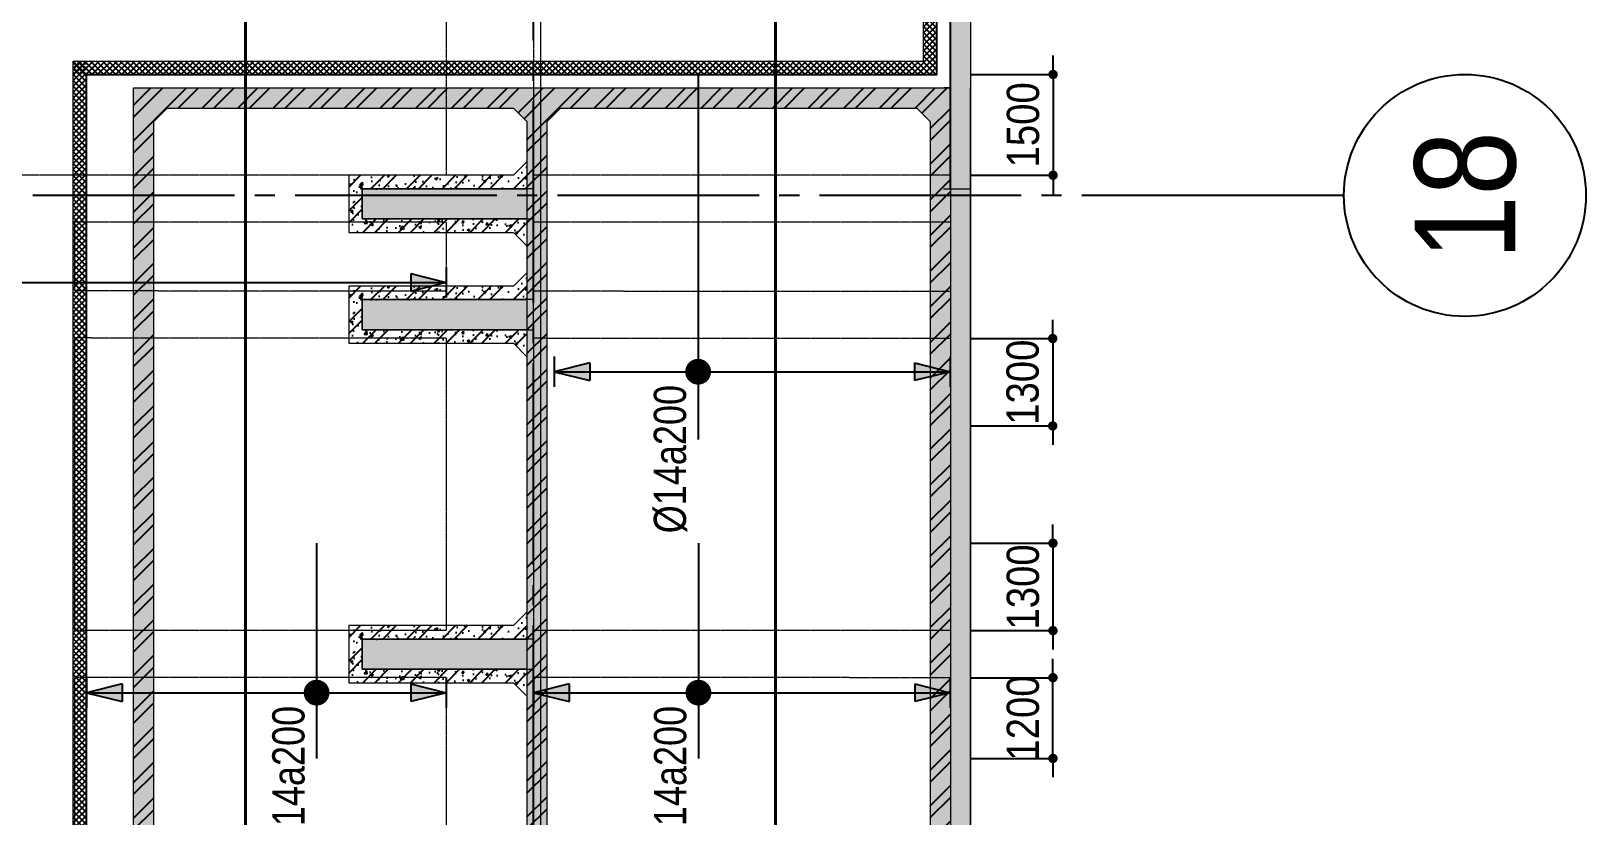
# Model space of a CAD drawing. Header units: millimetres. Extents: x -3819597 to -2591384, y 582389 to 820195.
# Drawn here: x -3340299 to -3317171, y 612999 to 624676 of the extents above; entities that cross this region are included whole.
import ezdxf
from ezdxf.enums import TextEntityAlignment as Align

# ---------------------------------------------------------------- set-up
doc = ezdxf.new("R2010")
doc.units = ezdxf.units.MM
doc.header["$MEASUREMENT"] = 0
for name, pattern in [('CENTER', [2, 1.25, -0.25, 0.25, -0.25]), ('CHG_XX_Cot_Ham 2$0$MB_Luoi truc$0$HTT Hidden 21', [3, 2, -1]), ('CHG_XX_Damsan_Ham 2$0$CHG_XX_Damsan_Ham 2$0$HIDDEN', [0.375, 0.25, -0.125]), ('CHG_XX_Luoi truc$0$MB_Luoi truc$0$Center101', [13, 10, -1, 1, -1]), ('HIDDEN', [0.375, 0.25, -0.125])]:
    doc.linetypes.add(name, pattern=pattern)
doc.layers.get('0').update_dxf_attribs({"lineweight": 9})
doc.layers.get('Defpoints').update_dxf_attribs({"color": 10, "lineweight": 0})
for name, color, linetype in [('02HN. TEXT B', 1, 'Continuous'), ('08HN. SSS X', 6, 'Continuous'), ('12HN. GRID', 1, 'CENTER'), ('CHG_XX_Damsan_Ham 2$0$CHG_XX_Damsan_Ham 2$0$MEP-00-GENERAL-35', 2, 'Continuous'), ('CHG_XX_Luoi truc$0$Grid', 34, 'Continuous'), ('CHG_XX_Luoi truc$0$Grid Line', 8, 'CHG_XX_Luoi truc$0$MB_Luoi truc$0$Center101'), ('dim', 51, 'Continuous')]:
    doc.layers.add(name, color=color, linetype=linetype)
for name, color, linetype, lineweight in [('CHG_XX_Cot_Ham 2$0$NS-DuongBao', 3, 'Continuous', 18), ('CHG_XX_Cot_Ham 2$0$NS-Hatch', 8, 'Continuous', 25), ('CHG_XX_Cot_Ham 2$0$NS-Pier-H2', 150, 'Continuous', 13), ('CHG_XX_Cot_Ham 2$0$NS-Pier-H2 @ 1', 150, 'Continuous', 13), ('CHG_XX_Cot_Ham 2$0$NS-Pier-H2 @ 150', 150, 'Continuous', 13), ("CHG_XX_Damsan_Ham 2$0$CHG_XX_Damsan_Ham 2$0$'S_General_Hidden_1 Thin", 1, 'CHG_XX_Damsan_Ham 2$0$CHG_XX_Damsan_Ham 2$0$HIDDEN', 18), ('CHG_XX_Damsan_Ham 2$0$CHG_XX_Damsan_Ham 2$0$CHG_XX_Damsan_Ham 2$0$Start net bao', 3, 'Continuous', 18), ('CHG_XX_Damsan_Ham 2$0$CHG_XX_Damsan_Ham 2$0$DBAO', 3, 'Continuous', 13), ('CHG_XX_Damsan_Ham 2$0$CHG_XX_Damsan_Ham 2$0$DTE-MEP-H-SLAB TEXT', 3, 'Continuous', 0), ('CHG_XX_Damsan_Ham 2$0$CHG_XX_Damsan_Ham 2$0$KTV', 47, 'Continuous', 9), ('CHG_XX_Damsan_Ham 2$0$CHG_XX_Damsan_Ham 2$0$mach ngung thi cong', 6, 'Continuous', 13), ('CHG_XX_Damsan_Ham 2$0$CHG_XX_Damsan_Ham 2$0$Start hatch', 8, 'Continuous', 25), ('CHG_XX_Damsan_Ham 2$0$CHG_XX_Damsan_Ham 2$0$Start net bao', 3, 'Continuous', 18), ('CHG_XX_Damsan_Ham 2$0$CHG_XX_Damsan_Ham 2$0$Start vach', 6, 'Continuous', 25), ('CHG_XX_Damsan_Ham 2$0$HATCH', 57, 'Continuous', 9), ('CHG_XX_Damsan_Ham 2$0$KTV', 47, 'Continuous', 9), ('CHG_XX_Damsan_Ham 2$0$mach ngung thi cong', 6, 'Continuous', 13), ('CHG_XX_Damsan_Ham 2$0$Start vach', 6, 'Continuous', 25), ('thep chay suot', 5, 'HIDDEN', 40)]:
    doc.layers.add(name, color=color, linetype=linetype, lineweight=lineweight)
doc.styles.add('[HN042014]STYLE', font='arial.ttf', dxfattribs={"width": 0.8})
doc.styles.add('CHG_XX_Luoi truc$0$MB_Luoi truc$0$Grid A-F$0$VNI-HelveCB', font='VHELVCB_0.TTF')
doc.styles.add('MB_Luoi truc$0$Arial_C', font='arial.ttf', dxfattribs={"width": 0.85})
doc.dimstyles.new('200', dxfattribs={"dimscale": 200, "dimtxt": 2.4, "dimasz": 0.7, "dimexe": 0.0003, "dimexo": 0, "dimgap": 1, "dimtad": 1, "dimdec": 0, "dimzin": 12, "dimdsep": 46, "dimtxsty": 'MB_Luoi truc$0$Arial_C', "dimblk": 'MB_Luoi truc$0$_Dot', "dimcen": 0.5, "dimclrd": 256, "dimclre": 8, "dimclrt": 1, "dimadec": 0, "dimazin": 0, "dimtfac": 1, "dimtdec": 0, "dimtix": 1, "dimtmove": 2, "dimatfit": 3, "dimldrblk": 'MB_Luoi truc$0$HTT Arrow 30', "dimfxl": 1, "dimtolj": 1, "dimtzin": 0, "dimlwe": -1, "dimarcsym": 0})

# ---------------------------------------------------------------- blocks, each defined once
blk = doc.blocks.new('*U440')
at = {"layer": '12HN. GRID', "linetype": 'Continuous'}
h = blk.add_hatch(color=256, dxfattribs=at)
h.dxf.hatch_style = 1
h.paths.add_polyline_path([(-44, 537.3), (44, 537.3), (0, 713.3)])
h = blk.add_hatch(color=256, dxfattribs=at)
h.dxf.hatch_style = 1
h.paths.add_polyline_path([(0, -1249), (44, -1073), (-44, -1073)])
at = {"layer": '08HN. SSS X', "linetype": 'ByBlock', "ltscale": 10}
for p, q in [((-1474.4, 0), (335.6, 0)), ((-1474.4, 0), (-1474.4, 0)), ((335.6, 0), (335.6, -0.4))]:
    blk.add_line(p, q, dxfattribs=at)
at = {"layer": '12HN. GRID', "linetype": 'Continuous'}
for p, q in [((-75, 713.3), (75, 713.3)), ((-44, 537.3), (0, 713.3)), ((0, 713.3), (0, -1249)), ((0, 713.3), (44, 537.3)), ((-44, 537.3), (44, 537.3)), ((-44, -1073), (44, -1073)), ((-44, -1073), (0, -1249)), ((0, -1249), (44, -1073)), ((-75, -1249), (75, -1249))]:
    blk.add_line(p, q, dxfattribs=at)
at = {"layer": '12HN. GRID', "linetype": 'Continuous', "const_width": 64, "flags": 128}
blk.add_lwpolyline([(-32, 0, -1), (32, 0, -1)], format="xyb", close=True, dxfattribs=at)
at = {"layer": '02HN. TEXT B', "linetype": 'ByBlock', "style": '[HN042014]STYLE', "width": 0.8, "flags": 8}
blk.add_attdef('0', text='', height=160, dxfattribs=at).set_placement((1102.5, 160), align=Align.MIDDLE_CENTER)
blk.add_attdef('1', text='', height=160, dxfattribs=at).set_placement((66.7, 140), align=Align.MIDDLE_LEFT)
at = {"layer": 'Defpoints', "color": 9, "linetype": 'ByBlock', "style": '[HN042014]STYLE', "width": 0.8, "flags": 9}
for tag, p in [('2', (1106, 3041.3)), ('3', (1106, 2636.5)), ('4', (1106, 2231.8)), ('5', (1106, 1841.3))]:
    blk.add_attdef(tag, text='', height=250, dxfattribs=at).set_placement(p, align=Align.MIDDLE_CENTER)
blk = doc.blocks.new('MB_Luoi truc$0$_Dot')
at = {"color": 0, "linetype": 'ByBlock', "lineweight": -2}
blk.add_line((-0.5, 0), (-1, 0), dxfattribs=at)
at = {"color": 0, "linetype": 'ByBlock', "const_width": 0.5}
blk.add_lwpolyline([(-0.25, 0, 1), (0.25, 0, 1)], format="xyb", close=True, dxfattribs=at)
blk = doc.blocks.new('*D439')
at = {"layer": 'Defpoints', "color": 0, "ltscale": 1500, "transparency": 16777216}
for p in [(-3326324, 620102), (-3326324, 618802), (-3325103, 618802)]:
    blk.add_point(p, dxfattribs=at)
at = {"layer": 'dim', "lineweight": -2, "ltscale": 1500, "transparency": 16777216}
for p, q in [((-3325103, 620242), (-3325103, 620382)), ((-3325103, 620102), (-3325103, 618802)), ((-3325103, 618662), (-3325103, 618522))]:
    blk.add_line(p, q, dxfattribs=at)
at = {"layer": 'dim', "color": 8, "ltscale": 1500, "transparency": 16777216}
for p, q in [((-3326324, 620102), (-3325103, 620102)), ((-3326324, 618802), (-3325103, 618802))]:
    blk.add_line(p, q, dxfattribs=at)
at = {"layer": 'dim', "lineweight": -2, "ltscale": 1500, "transparency": 16777216, "xscale": 140, "yscale": 140, "zscale": 140}
for p, rotation in [((-3325103, 620102), 270), ((-3325103, 618802), 90)]:
    blk.add_blockref('MB_Luoi truc$0$_Dot', p, dxfattribs=dict(at, rotation=rotation))
at = {"layer": 'dim', "color": 1, "ltscale": 1500, "transparency": 16777216, "insert": (-3325548, 619452), "char_height": 480, "attachment_point": 5, "rotation": 90, "style": 'MB_Luoi truc$0$Arial_C'}
blk.add_mtext('\\A1;1300', dxfattribs=at)
blk = doc.blocks.new('MB_Luoi truc$0$HTT Arrow 30')
blk.add_hatch(color=256).paths.add_polyline_path([(-2.5, 0.375), (-2.5, -0.375), (0, 0)])
at = {"color": 0, "linetype": 'ByBlock', "lineweight": -2}
for p, q in [((0, 0), (-2.5, 0.375)), ((-2.5, -0.375), (-2.5, 0.375)), ((0, 0), (-2.5, -0.375))]:
    blk.add_line(p, q, dxfattribs=at)
blk = doc.blocks.new('*D441')
at = {"layer": 'Defpoints', "color": 0, "ltscale": 1500, "transparency": 16777216}
for p in [(-3326324, 624031), (-3326324, 622531), (-3325097, 622531)]:
    blk.add_point(p, dxfattribs=at)
at = {"layer": 'dim', "lineweight": -2, "ltscale": 1500, "transparency": 16777216}
for p, q in [((-3325097, 624171), (-3325097, 624311)), ((-3325097, 624031), (-3325097, 622531)), ((-3325097, 622391), (-3325097, 622251))]:
    blk.add_line(p, q, dxfattribs=at)
at = {"layer": 'dim', "color": 8, "ltscale": 1500, "transparency": 16777216}
for p, q in [((-3326324, 624031), (-3325097, 624031)), ((-3326324, 622531), (-3325097, 622531))]:
    blk.add_line(p, q, dxfattribs=at)
at = {"layer": 'dim', "lineweight": -2, "ltscale": 1500, "transparency": 16777216, "xscale": 140, "yscale": 140, "zscale": 140}
for p, rotation in [((-3325097, 624031), 270), ((-3325097, 622531), 90)]:
    blk.add_blockref('MB_Luoi truc$0$_Dot', p, dxfattribs=dict(at, rotation=rotation))
at = {"layer": 'dim', "color": 1, "ltscale": 1500, "transparency": 16777216, "insert": (-3325542, 623281), "char_height": 480, "attachment_point": 5, "rotation": 90, "style": 'MB_Luoi truc$0$Arial_C'}
blk.add_mtext('\\A1;1500', dxfattribs=at)
blk = doc.blocks.new('*U443')
at = {"layer": '12HN. GRID', "linetype": 'Continuous'}
h = blk.add_hatch(color=256, dxfattribs=at)
h.dxf.hatch_style = 1
h.paths.add_polyline_path([(-44, 641.6), (44, 641.6), (0, 817.6)])
h = blk.add_hatch(color=256, dxfattribs=at)
h.dxf.hatch_style = 1
h.paths.add_polyline_path([(0, -1249), (44, -1073), (-44, -1073)])
at = {"layer": '08HN. SSS X', "linetype": 'ByBlock', "ltscale": 10}
for p, q in [((-741.2, 0), (325.9, 0)), ((-741.2, 0), (-741.2, 0)), ((325.9, 0), (325.9, 0))]:
    blk.add_line(p, q, dxfattribs=at)
at = {"layer": '12HN. GRID', "linetype": 'Continuous'}
for p, q in [((-75, 817.6), (75, 817.6)), ((-44, 641.6), (0, 817.6)), ((0, 817.6), (0, -1249)), ((0, 817.6), (44, 641.6)), ((-44, 641.6), (44, 641.6)), ((-44, -1073), (44, -1073)), ((-44, -1073), (0, -1249)), ((0, -1249), (44, -1073)), ((-75, -1249), (75, -1249))]:
    blk.add_line(p, q, dxfattribs=at)
at = {"layer": '12HN. GRID', "linetype": 'Continuous', "const_width": 64, "flags": 128}
blk.add_lwpolyline([(-32, 0, -1), (32, 0, -1)], format="xyb", close=True, dxfattribs=at)
at = {"layer": '02HN. TEXT B', "linetype": 'ByBlock', "style": '[HN042014]STYLE', "width": 0.8, "flags": 8}
blk.add_attdef('0', text='', height=160, dxfattribs=at).set_placement((1102.5, 160), align=Align.MIDDLE_CENTER)
blk.add_attdef('1', text='', height=160, dxfattribs=at).set_placement((66.7, 140), align=Align.MIDDLE_LEFT)
at = {"layer": 'Defpoints', "color": 9, "linetype": 'ByBlock', "style": '[HN042014]STYLE', "width": 0.8, "flags": 9}
for tag, p in [('2', (2346.7, 3041.3)), ('3', (2346.7, 2636.5)), ('4', (2346.7, 2231.8)), ('5', (2346.7, 1841.3))]:
    blk.add_attdef(tag, text='', height=250, dxfattribs=at).set_placement(p, align=Align.MIDDLE_CENTER)
blk = doc.blocks.new('*D442')
at = {"layer": 'Defpoints', "color": 0, "ltscale": 1500, "transparency": 16777216}
for p in [(-3326324, 617057), (-3326324, 615756), (-3325099, 615756)]:
    blk.add_point(p, dxfattribs=at)
at = {"layer": 'dim', "lineweight": -2, "ltscale": 1500, "transparency": 16777216}
for p, q in [((-3325099, 617197), (-3325099, 617337)), ((-3325099, 617057), (-3325099, 615756)), ((-3325099, 615616), (-3325099, 615476))]:
    blk.add_line(p, q, dxfattribs=at)
at = {"layer": 'dim', "color": 8, "ltscale": 1500, "transparency": 16777216}
for p, q in [((-3326324, 617057), (-3325099, 617057)), ((-3326324, 615756), (-3325099, 615756))]:
    blk.add_line(p, q, dxfattribs=at)
at = {"layer": 'dim', "lineweight": -2, "ltscale": 1500, "transparency": 16777216, "xscale": 140, "yscale": 140, "zscale": 140}
for p, rotation in [((-3325099, 617057), 270), ((-3325099, 615756), 90)]:
    blk.add_blockref('MB_Luoi truc$0$_Dot', p, dxfattribs=dict(at, rotation=rotation))
at = {"layer": 'dim', "color": 1, "ltscale": 1500, "transparency": 16777216, "insert": (-3325544, 616406), "char_height": 480, "attachment_point": 5, "rotation": 90, "style": 'MB_Luoi truc$0$Arial_C'}
blk.add_mtext('\\A1;1300', dxfattribs=at)
blk = doc.blocks.new('*D444')
at = {"layer": 'Defpoints', "color": 0, "ltscale": 1500, "transparency": 16777216}
for p in [(-3326324, 615056), (-3325099, 615056), (-3326324, 613855)]:
    blk.add_point(p, dxfattribs=at)
at = {"layer": 'dim', "lineweight": -2, "ltscale": 1500, "transparency": 16777216}
for p, q in [((-3325099, 615196), (-3325099, 615336)), ((-3325099, 613855), (-3325099, 615056)), ((-3325099, 613715), (-3325099, 613575))]:
    blk.add_line(p, q, dxfattribs=at)
at = {"layer": 'dim', "color": 8, "ltscale": 1500, "transparency": 16777216}
for p, q in [((-3326324, 615056), (-3325099, 615056)), ((-3326324, 613855), (-3325099, 613855))]:
    blk.add_line(p, q, dxfattribs=at)
at = {"layer": 'dim', "lineweight": -2, "ltscale": 1500, "transparency": 16777216, "xscale": 140, "yscale": 140, "zscale": 140}
for p, rotation in [((-3325099, 615056), 270), ((-3325099, 613855), 90)]:
    blk.add_blockref('MB_Luoi truc$0$_Dot', p, dxfattribs=dict(at, rotation=rotation))
at = {"layer": 'dim', "color": 1, "ltscale": 1500, "transparency": 16777216, "insert": (-3325544, 614456), "char_height": 480, "attachment_point": 5, "rotation": 90, "style": 'MB_Luoi truc$0$Arial_C'}
blk.add_mtext('\\A1;1200', dxfattribs=at)
blk = doc.blocks.new('*U485')
at = {"layer": '12HN. GRID', "linetype": 'Continuous'}
h = blk.add_hatch(color=256, dxfattribs=at)
h.dxf.hatch_style = 1
h.paths.add_polyline_path([(-44, 964.7), (44, 964.7), (0, 1140.7)])
h = blk.add_hatch(color=256, dxfattribs=at)
h.dxf.hatch_style = 1
h.paths.add_polyline_path([(0, -642.7), (44, -466.7), (-44, -466.7)])
at = {"layer": '08HN. SSS X', "linetype": 'ByBlock', "ltscale": 10}
for p, q in [((-741.2, 0), (325.9, 0)), ((-741.2, 0), (-741.2, 0)), ((325.9, 0), (325.9, 0))]:
    blk.add_line(p, q, dxfattribs=at)
at = {"layer": '12HN. GRID', "linetype": 'Continuous'}
for p, q in [((-75, 1140.7), (75, 1140.7)), ((-44, 964.7), (0, 1140.7)), ((0, 1140.7), (0, -642.7)), ((0, 1140.7), (44, 964.7)), ((-44, 964.7), (44, 964.7)), ((-44, -466.7), (44, -466.7)), ((-44, -466.7), (0, -642.7)), ((0, -642.7), (44, -466.7)), ((-75, -642.7), (75, -642.7))]:
    blk.add_line(p, q, dxfattribs=at)
at = {"layer": '12HN. GRID', "linetype": 'Continuous', "const_width": 64, "flags": 128}
blk.add_lwpolyline([(-32, 0, -1), (32, 0, -1)], format="xyb", close=True, dxfattribs=at)
at = {"layer": '02HN. TEXT B', "linetype": 'ByBlock', "style": '[HN042014]STYLE', "width": 0.8, "flags": 8}
blk.add_attdef('0', text='', height=160, dxfattribs=at).set_placement((1102.5, 160), align=Align.MIDDLE_CENTER)
blk.add_attdef('1', text='', height=160, dxfattribs=at).set_placement((66.7, 140), align=Align.MIDDLE_LEFT)
at = {"layer": 'Defpoints', "color": 9, "linetype": 'ByBlock', "style": '[HN042014]STYLE', "width": 0.8, "flags": 9}
for tag, p in [('2', (2346.7, 3041.3)), ('3', (2346.7, 2636.5)), ('4', (2346.7, 2231.8)), ('5', (2346.7, 1841.3))]:
    blk.add_attdef(tag, text='', height=250, dxfattribs=at).set_placement(p, align=Align.MIDDLE_CENTER)
blk = doc.blocks.new('*U491')
at = {"layer": '12HN. GRID', "linetype": 'Continuous'}
h = blk.add_hatch(color=256, dxfattribs=at)
h.dxf.hatch_style = 1
h.paths.add_polyline_path([(-44, 552.5), (44, 552.5), (0, 728.5)])
h = blk.add_hatch(color=256, dxfattribs=at)
h.dxf.hatch_style = 1
h.paths.add_polyline_path([(0, -2821.4), (44, -2645.4), (-44, -2645.4)])
at = {"layer": '08HN. SSS X', "linetype": 'ByBlock', "ltscale": 10}
for p, q in [((-1031.6, 0), (829.9, 0)), ((-1031.6, 0), (-1031.6, 0)), ((829.9, 0), (829.9, -0.4))]:
    blk.add_line(p, q, dxfattribs=at)
at = {"layer": '12HN. GRID', "linetype": 'Continuous'}
for p, q in [((-75, 728.5), (75, 728.5)), ((-44, 552.5), (0, 728.5)), ((0, 728.5), (0, -2821.4)), ((0, 728.5), (44, 552.5)), ((-44, 552.5), (44, 552.5)), ((-44, -2645.4), (44, -2645.4)), ((-44, -2645.4), (0, -2821.4)), ((0, -2821.4), (44, -2645.4)), ((-75, -2821.4), (75, -2821.4))]:
    blk.add_line(p, q, dxfattribs=at)
at = {"layer": '12HN. GRID', "linetype": 'Continuous', "const_width": 64, "flags": 128}
blk.add_lwpolyline([(-32, 0, -1), (32, 0, -1)], format="xyb", close=True, dxfattribs=at)
at = {"layer": '02HN. TEXT B', "linetype": 'ByBlock', "style": '[HN042014]STYLE', "width": 0.8, "flags": 8}
blk.add_attdef('0', text='', height=160, dxfattribs=at).set_placement((1102.5, 160), align=Align.MIDDLE_CENTER)
blk.add_attdef('1', text='', height=160, dxfattribs=at).set_placement((66.7, 140), align=Align.MIDDLE_LEFT)
at = {"layer": 'Defpoints', "color": 9, "linetype": 'ByBlock', "style": '[HN042014]STYLE', "width": 0.8, "flags": 9}
for tag, p in [('2', (1548.8, 2612.9)), ('3', (1548.8, 2208.1)), ('4', (1548.8, 1803.4)), ('5', (1548.8, 1412.9))]:
    blk.add_attdef(tag, text='', height=250, dxfattribs=at).set_placement(p, align=Align.MIDDLE_CENTER)
blk = doc.blocks.new('*U1035')
at = {"layer": 'CHG_XX_Cot_Ham 2$0$NS-Pier-H2 @ 1'}
h = blk.add_hatch(color=256, dxfattribs=at)
h.dxf.hatch_style = 1
h.paths.add_polyline_path([(450, 0), (0, 0), (0, -2550), (450, -2550)])
at = {"layer": 'CHG_XX_Cot_Ham 2$0$NS-Pier-H2 @ 150'}
h = blk.add_hatch(color=256, dxfattribs=at)
h.dxf.hatch_style = 1
h.paths.add_polyline_path([(450, 0), (0, 0), (0, -2550), (450, -2550)])
blk = doc.blocks.new('CHG_XX_Cot_Ham 2$0$Block A_C450x2250')
at = {"layer": 'CHG_XX_Cot_Ham 2$0$NS-Pier-H2'}
blk.add_lwpolyline([(450, -2550), (0, -2550), (0, 0), (450, 0)], close=True, dxfattribs=at)
blk.add_blockref('*U1035', (0, 0), dxfattribs=at)
blk = doc.blocks.new('*U1029')
at = {"layer": 'CHG_XX_Luoi truc$0$Grid Line'}
blk.add_line((0, 0), (0, 608), dxfattribs=at)
at = {"layer": 'CHG_XX_Luoi truc$0$Grid', "lineweight": -2, "style": 'CHG_XX_Luoi truc$0$MB_Luoi truc$0$Grid A-F$0$VNI-HelveCB'}
for tag, p in [('GRIDSUB', (0, 617)), ('GRID', (0, -9))]:
    blk.add_attdef(tag, text='', height=5, dxfattribs=at).set_placement(p, align=Align.MIDDLE)
blk = doc.blocks.new('*U1031')
at = {"layer": 'CHG_XX_Luoi truc$0$Grid', "lineweight": -2}
blk.add_line((0, -3), (0, 0), dxfattribs=at)
blk.add_circle((0, -9), 6, dxfattribs=at)
at = {"layer": 'CHG_XX_Luoi truc$0$Grid Line'}
blk.add_line((0, 0), (0, 438), dxfattribs=at)
at = {"layer": 'CHG_XX_Luoi truc$0$Grid', "lineweight": -2, "style": 'CHG_XX_Luoi truc$0$MB_Luoi truc$0$Grid A-F$0$VNI-HelveCB'}
for tag, p in [('GRIDSUB', (0, 447)), ('GRID', (0, -9))]:
    blk.add_attdef(tag, text='', height=5, dxfattribs=at).set_placement(p, align=Align.MIDDLE)
blk = doc.blocks.new('CHG_XX_Luoi truc')
at = {"layer": 'CHG_XX_Luoi truc$0$Grid', "xscale": 300, "yscale": 300, "zscale": 300}
blk.add_blockref('*U1029', (99550, -12747), dxfattribs=at)
at = {"layer": 'CHG_XX_Luoi truc$0$Grid'}
ref = blk.add_blockref('*U1031', (110703, 12250), dxfattribs=dict(at, xscale=300.0000000000013, yscale=300.0000000000013, zscale=300.0000000000013, rotation=90))
ref.add_attrib('GRID', '18', dxfattribs={"lineweight": -2, "height": 1500, "rotation": 90, "style": 'CHG_XX_Luoi truc$0$MB_Luoi truc$0$Grid A-F$0$VNI-HelveCB'}).set_placement((113403, 12250), align=Align.MIDDLE)
blk = doc.blocks.new('CHG_XX_Cot_Ham 2')
at = {"layer": 'CHG_XX_Cot_Ham 2$0$NS-Hatch'}
h = blk.add_hatch(dxfattribs=at)
h.set_pattern_fill('ANSI32', color=256, scale=1000, style=0)
h.set_pattern_definition([(45, (-2213769.43, 588216.8), (-265.165043, 265.165043), []), (45, (-2213592.66, 588216.8), (-265.165043, 265.165043), [])])
h.paths.add_polyline_path([(99450, -8200), (99250, -8400), (94099.8, -8400), (93899.8, -8200), (93899.8, 13349.8), (94100, 13550), (96700, 13550), (99250, 13550), (99450, 13350)], flags=16)
h.paths.add_polyline_path([(93599.8, 13850), (97000, 13850), (99550, 13850), (105750, 13850), (105750, -5913.6), (103434.7, -8700), (93599.8, -8700)])
h.paths.add_polyline_path([(99950, 13550), (105250, 13550), (105450, 13350), (105450, -5805.3), (103294, -8400), (99950, -8400), (99750, -8200), (99750, 13350)])
h = blk.add_hatch(dxfattribs=at)
h.set_pattern_fill('AR-CONC', color=256, scale=50)
h.set_pattern_definition([(50, (0, 0), (358.6301, -31.3761), [37.5, -412.5]), (355, (0, 0), (-69.3757, 376.0961), [30, -330]), (100.45144, (29.9, -2.6), (289.2544, 344.72), [31.8701, -350.571]), (46.1842, (0, 100), (533.6207, -82.7596), [56.25, -618.75]), (96.63564, (44.47, 93.1), (467.331, 487.0593), [47.8052, -525.857]), (351.18416, (0, 100), (467.331, 487.0593), [45, -495]), (21, (50, 75), (298.4535, -201.30945), [37.5, -412.5]), (326, (50, 75), (121.6577, 362.575), [30, -330]), (71.45144, (74.87, 58.22), (420.1112, 161.2656), [31.8701, -350.571]), (37.5, (0, 0), (6.07993, 166.44693), [0, -326, 0, -335, 0, -331.25]), (7.5, (0, 0), (131.53477, 197.20586), [0, -191, 0, -318.5, 0, -126.25]), (327.5, (-111.5, 0), (266.91122, -11.27744), [0, -125, 0, -390, 0, -517.5]), (317.5, (-161.5, 0), (291.5931, 50.0525), [0, -162.5, 0, -259, 0, -367.5])])
h.paths.add_polyline_path([(99450, -8200), (99250, -8400), (94099.8, -8400), (93899.8, -8200), (93899.8, 13349.8), (94100, 13550), (96700, 13550), (99250, 13550), (99450, 13350)], flags=16)
h.paths.add_polyline_path([(93599.8, 13850), (97000, 13850), (99550, 13850), (105750, 13850), (105750, -5913.6), (103434.7, -8700), (93599.8, -8700)])
h.paths.add_polyline_path([(99950, 13550), (105250, 13550), (105450, 13350), (105450, -5805.3), (103294, -8400), (99950, -8400), (99750, -8200), (99750, 13350)])
h = blk.add_hatch(dxfattribs=at)
h.set_pattern_fill('AR-CONC', color=256, scale=50)
h.set_pattern_definition([(50, (-2213769.43, 588216.8), (358.63009, -31.376067), [37.5, -412.5]), (355, (-2213769.43, 588216.8), (-69.375667, 376.096067), [30, -330]), (100.451444, (-2213739.55, 588214.2), (289.254423, 344.719995), [31.870096, -350.571056]), (46.1842, (-2213769.43, 588316.8), (533.620665, -82.75964), [56.25, -618.75]), (96.635635, (-2213724.97, 588309.9), (467.33097, 487.0593), [47.80517, -525.85688]), (351.184164, (-2213769.43, 588316.8), (467.33097, 487.0593), [45, -495]), (21, (-2213719.43, 588291.8), (298.453526, -201.309445), [37.5, -412.5]), (326, (-2213719.43, 588291.8), (121.657666, 362.57502), [30, -330]), (71.451445, (-2213694.56, 588275.03), (420.11119, 161.265576), [31.870095, -350.571056]), (37.5, (-2213769.43, 588216.81), (6.079928, 166.446927), [0, -326, 0, -335, 0, -331.25]), (7.5, (-2213769.43, 588216.81), (131.534769, 197.205856), [0, -191, 0, -318.5, 0, -126.25]), (327.5, (-2213880.93, 588216.81), (266.911218, -11.277436), [0, -125, 0, -390, 0, -517.5]), (317.5, (-2213930.93, 588216.8), (291.593085, 50.052491), [0, -162.5, 0, -259, 0, -367.5])])
h.paths.add_polyline_path([(99450, 12750), (99250, 12550), (96800, 12550), (96800, 11700), (99250, 11700), (99450, 11500), (99450, 11900), (97000, 11900), (97000, 12350), (99450, 12350)])
h = blk.add_hatch(dxfattribs=at)
h.set_pattern_fill('ANSI32', color=256, scale=1000, style=0)
h.set_pattern_definition([(45, (-2213769.43, 588216.8), (-265.16504, 265.16504), []), (45, (-2213592.66, 588216.8), (-265.16504, 265.16504), [])])
h.paths.add_polyline_path([(99450, 12750), (99250, 12550), (96800, 12550), (96800, 11700), (99250, 11700), (99450, 11500), (99450, 11900), (97000, 11900), (97000, 12350), (99450, 12350)])
h = blk.add_hatch(dxfattribs=at)
h.set_pattern_fill('AR-CONC', color=256, scale=50)
h.set_pattern_definition([(50, (-2213769.43, 586566.8), (358.63009, -31.376067), [37.5, -412.5]), (355, (-2213769.43, 586566.8), (-69.375667, 376.096067), [30, -330]), (100.451444, (-2213739.55, 586564.2), (289.254423, 344.719995), [31.870096, -350.571056]), (46.1842, (-2213769.43, 586666.8), (533.620665, -82.75964), [56.25, -618.75]), (96.635635, (-2213724.97, 586659.9), (467.33097, 487.0593), [47.80517, -525.85688]), (351.184164, (-2213769.43, 586666.8), (467.33097, 487.0593), [45, -495]), (21, (-2213719.43, 586641.8), (298.453526, -201.309445), [37.5, -412.5]), (326, (-2213719.43, 586641.8), (121.657666, 362.57502), [30, -330]), (71.451445, (-2213694.56, 586625.03), (420.11119, 161.265576), [31.870095, -350.571056]), (37.5, (-2213769.43, 586566.81), (6.079928, 166.446927), [0, -326, 0, -335, 0, -331.25]), (7.5, (-2213769.43, 586566.81), (131.534769, 197.205856), [0, -191, 0, -318.5, 0, -126.25]), (327.5, (-2213880.93, 586566.81), (266.911218, -11.277436), [0, -125, 0, -390, 0, -517.5]), (317.5, (-2213930.93, 586566.8), (291.593085, 50.052491), [0, -162.5, 0, -259, 0, -367.5])])
h.paths.add_polyline_path([(99450, 11100), (99250, 10900), (96800, 10900), (96800, 10050), (99250, 10050), (99450, 9850), (99450, 10250), (97000, 10250), (97000, 10700), (99450, 10700)])
h = blk.add_hatch(dxfattribs=at)
h.set_pattern_fill('ANSI32', color=256, scale=1000, style=0)
h.set_pattern_definition([(45, (-2213769.43, 586566.8), (-265.16504, 265.16504), []), (45, (-2213592.66, 586566.8), (-265.16504, 265.16504), [])])
h.paths.add_polyline_path([(99450, 11100), (99250, 10900), (96800, 10900), (96800, 10050), (99250, 10050), (99450, 9850), (99450, 10250), (97000, 10250), (97000, 10700), (99450, 10700)])
h = blk.add_hatch(dxfattribs=at)
h.set_pattern_fill('AR-CONC', color=256, scale=50)
h.set_pattern_definition([(50, (-2213769.43, 581516.8), (358.63009, -31.376067), [37.5, -412.5]), (355, (-2213769.43, 581516.8), (-69.375667, 376.096067), [30, -330]), (100.451444, (-2213739.55, 581514.2), (289.254423, 344.719995), [31.870096, -350.571056]), (46.1842, (-2213769.43, 581616.8), (533.620665, -82.75964), [56.25, -618.75]), (96.635635, (-2213724.97, 581609.9), (467.33097, 487.0593), [47.80517, -525.85688]), (351.184164, (-2213769.43, 581616.8), (467.33097, 487.0593), [45, -495]), (21, (-2213719.43, 581591.8), (298.453526, -201.309445), [37.5, -412.5]), (326, (-2213719.43, 581591.8), (121.657666, 362.57502), [30, -330]), (71.451445, (-2213694.56, 581575.03), (420.11119, 161.265576), [31.870095, -350.571056]), (37.5, (-2213769.43, 581516.81), (6.079928, 166.446927), [0, -326, 0, -335, 0, -331.25]), (7.5, (-2213769.43, 581516.81), (131.534769, 197.205856), [0, -191, 0, -318.5, 0, -126.25]), (327.5, (-2213880.93, 581516.81), (266.911218, -11.277436), [0, -125, 0, -390, 0, -517.5]), (317.5, (-2213930.93, 581516.8), (291.593085, 50.052491), [0, -162.5, 0, -259, 0, -367.5])])
h.paths.add_polyline_path([(99450, 6050), (99250, 5850), (96800, 5850), (96800, 5000), (99250, 5000), (99450, 4800), (99450, 5200), (97000, 5200), (97000, 5650), (99450, 5650)])
h = blk.add_hatch(dxfattribs=at)
h.set_pattern_fill('ANSI32', color=256, scale=1000, style=0)
h.set_pattern_definition([(45, (-2213769.43, 581516.8), (-265.16504, 265.16504), []), (45, (-2213592.66, 581516.8), (-265.16504, 265.16504), [])])
h.paths.add_polyline_path([(99450, 6050), (99250, 5850), (96800, 5850), (96800, 5000), (99250, 5000), (99450, 4800), (99450, 5200), (97000, 5200), (97000, 5650), (99450, 5650)])
at = {"layer": 'CHG_XX_Cot_Ham 2$0$NS-Pier-H2'}
h = blk.add_hatch(color=256, dxfattribs=at)
h.dxf.hatch_style = 1
h.paths.add_polyline_path([(99639.2, 163400), (-10900, 163400), (-10900, 85450), (-300, 85450), (-300, 84050), (32350, 84050), (32350, -9000), (103575.5, -9000), (106050, -6022), (106050, 158254.3)])
h.paths.add_polyline_path([(99533.7, 163100), (105750, 158110.4), (105750, 90450), (105650, 90450), (105750, 90450), (105750, 13850), (105750, 13722.3), (105750, -5913.6), (103434.7, -8700), (93599.8, -8700), (93299.8, -8700), (32650, -8700), (32650, 84350), (0, 84350), (0, 85750), (-10600, 85750), (-10600, 163100), (93600, 163100)], flags=16)
at = {"layer": 'CHG_XX_Cot_Ham 2$0$NS-DuongBao'}
for points in [[(93599.8, 13850), (97000, 13850), (97000, 13850), (99550, 13850), (99550, 13850), (105750, 13850), (105750, -5913.6), (103434.7, -8700), (93599.8, -8700), (93599.8, 13850)], [(99450, -8200), (99250, -8400), (94099.8, -8400), (93899.8, -8200), (93899.8, 13349.8), (94100, 13550), (96700, 13550), (96700, 13550), (99250, 13550), (99450, 13350), (99450, -8200)], [(105450, 13350), (105450, -5805.3), (103294, -8400), (99950, -8400), (99750, -8200), (99750, 13350), (99950, 13550), (105250, 13550), (105450, 13350)], [(99450, 12750), (99250, 12550), (96800, 12550), (96800, 11700), (99250, 11700), (99450, 11500)], [(99450, 11100), (99250, 10900), (96800, 10900), (96800, 10050), (99250, 10050), (99450, 9850)], [(99450, 6050), (99250, 5850), (96800, 5850), (96800, 5000), (99250, 5000), (99450, 4800)]]:
    blk.add_lwpolyline(points, dxfattribs=at)
at = {"layer": 'CHG_XX_Cot_Ham 2$0$NS-Pier-H2'}
for p, q in [((106050, 158254.3), (106050, -6022)), ((105750, 90450), (105750, 13850)), ((99550, 13850), (99550, 13850)), ((105650, 13850), (105750, 13850))]:
    blk.add_line(p, q, dxfattribs=at)
at = {"layer": 'CHG_XX_Cot_Ham 2$0$NS-Pier-H2', "linetype": 'CHG_XX_Cot_Ham 2$0$MB_Luoi truc$0$HTT Hidden 21'}
blk.add_lwpolyline([(99639.2, 163400), (106050, 158254.3), (106050, -6022), (103575.5, -9000), (32350, -9000), (32350, 84050), (-300, 84050), (-300, 85450), (-10900, 85450), (-10900, 163400)], close=True, dxfattribs=at)
at = {"layer": 'CHG_XX_Cot_Ham 2$0$NS-Pier-H2'}
for points in [[(97000, 12350), (99450, 12350), (99450, 11900), (97000, 11900)], [(97000, 10700), (99450, 10700), (99450, 10250), (97000, 10250)], [(97000, 5650), (99450, 5650), (99450, 5200), (97000, 5200)]]:
    blk.add_lwpolyline(points, close=True, dxfattribs=at)
for points in [[(99450, 11500), (99450, 11100)], [(99450, 9850), (99450, 6050)], [(99450, 4800), (99450, -8100)]]:
    blk.add_lwpolyline(points, dxfattribs=at)
blk.add_blockref('CHG_XX_Luoi truc', (0, 0), dxfattribs=at)
at = {"layer": 'CHG_XX_Cot_Ham 2$0$NS-Pier-H2', "xscale": -1, "rotation": 90}
for p in [(97000, 12350), (97000, 10700), (97000, 5650)]:
    blk.add_blockref('CHG_XX_Cot_Ham 2$0$Block A_C450x2250', p, dxfattribs=at)
blk = doc.blocks.new('CHG_XX_Damsan_Ham 2$0$CHG_XX_Damsan_Ham 2$0$sdfsgdh')
at = {"layer": 'CHG_XX_Damsan_Ham 2$0$CHG_XX_Damsan_Ham 2$0$Start hatch', "ltscale": 0.5}
h = blk.add_hatch(dxfattribs=at)
h.set_pattern_fill('ANSI37', color=256, scale=500)
h.set_pattern_definition([(45, (10700.06, -8650), (-44.194174, 44.194174), []), (135, (10700.06, -8650), (-44.194174, -44.194174), [])])
h.paths.add_polyline_path([(116050, -122926), (114450, -122926), (114450, -126126), (116050, -126126), (116050, -146650), (103400, -146650), (103400, -146850), (116250, -146850), (116250, -125526), (116050, -125526), (116050, -125926), (114650, -125926), (114650, -123126), (116050, -123126)])
h = blk.add_hatch(dxfattribs=at)
h.set_pattern_fill('ANSI37', color=256, scale=500)
h.set_pattern_definition([(45, (273994.73, -7150), (-44.194174, 44.194174), []), (135, (273994.73, -7150), (-44.194174, -44.194174), [])])
h.paths.add_polyline_path([(99888, -169200), (99488, -169200), (99488, -167800), (102288, -167800), (102288, -169400), (103600, -169400), (103600, -146850), (103600, -146650), (103400, -146650), (103400, -169200), (102488, -169200), (102488, -167600), (99288, -167600), (99288, -169200), (45350, -169200), (45350, -169400), (99888, -169400)])
at = {"layer": 'CHG_XX_Damsan_Ham 2$0$CHG_XX_Damsan_Ham 2$0$DTE-MEP-H-SLAB TEXT', "color": 2, "ltscale": 0.5, "flags": 128}
blk.add_lwpolyline([(102488, -169200), (103400, -169200), (103400, -146650), (116050, -146650), (116050, -126126)], dxfattribs=at)
at = {"layer": 'CHG_XX_Damsan_Ham 2$0$CHG_XX_Damsan_Ham 2$0$MEP-00-GENERAL-35'}
blk.add_lwpolyline([(99488, -169200), (99488, -167800), (102288, -167800), (102288, -169400), (103600, -169400), (103600, -146850), (116250, -146850), (116250, -125526)], dxfattribs=at)
blk = doc.blocks.new('CHG_XX_Damsan_Ham 2', base_point=(3089256, -609981))
at = {"layer": "CHG_XX_Damsan_Ham 2$0$CHG_XX_Damsan_Ham 2$0$'S_General_Hidden_1 Thin", "ltscale": 10}
for p, q in [((98250, 17821), (98250, 12550)), ((99550, 17821), (99550, 12550)), ((98250, 12550), (87600, 12550)), ((105750, 12550), (99550, 12550)), ((98250, 11850), (92725, 11850)), ((92725, 10829), (92725, 11850)), ((98250, 11850), (98250, 10825)), ((99550, 11850), (99550, 10824)), ((105750, 11850), (99550, 11850)), ((98250, 10825), (92725, 10829)), ((105750, 10820), (99550, 10824)), ((98250, 10125), (92725, 10129)), ((92725, 5776), (92725, 10129)), ((98250, 10125), (98250, 5776)), ((99550, 10124), (99550, 5826)), ((105750, 10120), (99550, 10124)), ((98250, 5776), (92725, 5776)), ((105750, 5775), (99550, 5776)), ((98250, 5076), (92725, 5076)), ((92725, 1301), (92725, 5076)), ((98250, 5076), (98250, 1300)), ((105750, 5075), (99550, 5076)), ((99550, 5026), (99550, 1300))]:
    blk.add_line(p, q, dxfattribs=at)
at = {"layer": 'CHG_XX_Damsan_Ham 2$0$CHG_XX_Damsan_Ham 2$0$CHG_XX_Damsan_Ham 2$0$Start net bao'}
for points in [[(-10900, 163400), (99639, 163400), (106050, 158250), (106050, -6022), (103576, -9000), (32350, -9000), (32350, 84050), (-300, 84050)], [(105750, 27450), (105750, 13850)], [(93300, -8700), (93300, -9000), (103576, -9000), (106050, -6022), (106050, 13850)], [(105750, 13850), (105650, 13850)], [(105750, 13850), (105650, 13850)]]:
    blk.add_lwpolyline(points, dxfattribs=at)
at = {"layer": 'CHG_XX_Damsan_Ham 2$0$CHG_XX_Damsan_Ham 2$0$KTV'}
blk.add_line((105649, 12350), (106050, 12350), dxfattribs=at)
at = {"layer": 'CHG_XX_Damsan_Ham 2$0$CHG_XX_Damsan_Ham 2$0$mach ngung thi cong'}
blk.add_lwpolyline([(38000, 23700), (75851, 23700), (75851, 50950), (99650, 50950), (99650, -100), (38000, -100)], close=True, dxfattribs=at)
at = {"layer": 'CHG_XX_Damsan_Ham 2$0$CHG_XX_Damsan_Ham 2$0$Start net bao'}
for points in [[(-10900, 163400), (99639, 163400), (106050, 158250), (106050, -6022), (103576, -9000), (32350, -9000), (32350, 84050), (-300, 84050)], [(105750, 27450), (105750, 13850)], [(93300, -8700), (93300, -9000), (103576, -9000), (106050, -6022), (106050, 13850)], [(105750, 13850), (105650, 13850)], [(105750, 13850), (105650, 13850)]]:
    blk.add_lwpolyline(points, dxfattribs=at)
at = {"layer": 'CHG_XX_Damsan_Ham 2$0$CHG_XX_Damsan_Ham 2$0$Start vach'}
blk.add_lwpolyline([(105750, 12350), (105750, 156610)], dxfattribs=at)
at = {"layer": 'CHG_XX_Damsan_Ham 2$0$KTV'}
blk.add_line((105649, 12350), (106050, 12350), dxfattribs=at)
at = {"layer": 'CHG_XX_Damsan_Ham 2$0$mach ngung thi cong'}
blk.add_lwpolyline([(38000, 23900), (75549, 23900), (75549, 50950), (99650, 50950), (99650, -100), (38000, -100)], close=True, dxfattribs=at)
at = {"layer": 'CHG_XX_Damsan_Ham 2$0$Start vach'}
blk.add_lwpolyline([(105750, 12350), (105750, 156610)], dxfattribs=at)
at = {"layer": 'CHG_XX_Damsan_Ham 2$0$CHG_XX_Damsan_Ham 2$0$DBAO'}
blk.add_blockref('CHG_XX_Cot_Ham 2', (0, 0), dxfattribs=at)
at = {"layer": 'CHG_XX_Damsan_Ham 2$0$CHG_XX_Damsan_Ham 2$0$DTE-MEP-H-SLAB TEXT'}
blk.add_blockref('CHG_XX_Damsan_Ham 2$0$CHG_XX_Damsan_Ham 2$0$sdfsgdh', (-10700, 160900), dxfattribs=at)
at = {"layer": 'CHG_XX_Damsan_Ham 2$0$HATCH'}
blk.add_blockref('CHG_XX_Cot_Ham 2', (0, 0), dxfattribs=at)
blk = doc.blocks.new('*U867')
at = {"layer": 'thep chay suot', "linetype": 'HIDDEN', "ltscale": 10}
blk.add_line((-26333.4, 0), (31133.2, 0), dxfattribs=at)
at = {"layer": '02HN. TEXT B', "linetype": 'ByBlock', "style": '[HN042014]STYLE', "width": 0.8, "flags": 8}
blk.add_attdef('1', text='', height=160, dxfattribs=at).set_placement((-814.5, 134.4), align=Align.MIDDLE_LEFT)
blk.add_attdef('0', text='', height=160, dxfattribs=at).set_placement((-351.3, 10.6), align=Align.MIDDLE_CENTER)
at = {"layer": 'Defpoints', "color": 9, "linetype": 'ByBlock', "style": '[HN042014]STYLE', "width": 0.8, "flags": 9}
for tag, p in [('2', (27456.6, 1373.3)), ('3', (27456.6, 968.5)), ('4', (27456.6, 563.8)), ('5', (27456.6, 173.3))]:
    blk.add_attdef(tag, text='', height=250, dxfattribs=at).set_placement(p, align=Align.MIDDLE_CENTER)
blk = doc.blocks.new('*U868')
at = {"layer": 'thep chay suot', "linetype": 'HIDDEN', "ltscale": 10}
blk.add_line((-26333.4, 0), (30169.5, 0), dxfattribs=at)
at = {"layer": '02HN. TEXT B', "linetype": 'ByBlock', "style": '[HN042014]STYLE', "width": 0.8, "flags": 8}
blk.add_attdef('1', text='', height=160, dxfattribs=at).set_placement((-814.5, 134.4), align=Align.MIDDLE_LEFT)
blk.add_attdef('0', text='', height=160, dxfattribs=at).set_placement((-351.3, 10.6), align=Align.MIDDLE_CENTER)
at = {"layer": 'Defpoints', "color": 9, "linetype": 'ByBlock', "style": '[HN042014]STYLE', "width": 0.8, "flags": 9}
for tag, p in [('2', (27456.6, 1373.3)), ('3', (27456.6, 968.5)), ('4', (27456.6, 563.8)), ('5', (27456.6, 173.3))]:
    blk.add_attdef(tag, text='', height=250, dxfattribs=at).set_placement(p, align=Align.MIDDLE_CENTER)

msp = doc.modelspace()

# ---------------------------------------------------------------- block references
at = {"layer": '08HN. SSS X', "linetype": 'Continuous'}
ref = msp.add_blockref('*U491', (-3342588.6, 620936), dxfattribs=dict(at, xscale=-3, yscale=3, zscale=3, rotation=90))
ref.add_attrib('1', '%%c25a200', dxfattribs={"layer": '02HN. TEXT B', "linetype": 'ByBlock', "height": 480, "rotation": 90, "style": '[HN042014]STYLE', "width": 0.8}).set_placement((-3343008.6, 618532.5), align=Align.MIDDLE_LEFT)
ref = msp.add_blockref('*U440', (-3330377, 619607.6), dxfattribs=dict(at, xscale=-3, yscale=3, zscale=3, rotation=90))
ref.add_attrib('1', '%%c14a200', dxfattribs={"layer": '02HN. TEXT B', "linetype": 'ByBlock', "height": 480, "rotation": 90, "style": '[HN042014]STYLE', "width": 0.8}).set_placement((-3330797, 617204.2), align=Align.MIDDLE_LEFT)
ref = msp.add_blockref('*U485', (-3336052.3, 614833), dxfattribs=dict(at, xscale=-3, yscale=3, zscale=3, rotation=90))
ref.add_attrib('1', '%%c14a200', dxfattribs={"layer": '02HN. TEXT B', "linetype": 'ByBlock', "height": 480, "rotation": 90, "style": '[HN042014]STYLE', "width": 0.8}).set_placement((-3336472.3, 612429.6), align=Align.MIDDLE_LEFT)
ref = msp.add_blockref('*U443', (-3330372.8, 614833), dxfattribs=dict(at, xscale=-3, yscale=3, zscale=3, rotation=90))
ref.add_attrib('1', '%%c14a200', dxfattribs={"layer": '02HN. TEXT B', "linetype": 'ByBlock', "height": 480, "rotation": 90, "style": '[HN042014]STYLE', "width": 0.8}).set_placement((-3330792.8, 612429.6), align=Align.MIDDLE_LEFT)
at = {"layer": 'dim', "ltscale": 1500}
msp.add_blockref('CHG_XX_Damsan_Ham 2', (-343118.3, 0), dxfattribs=at)
at = {"layer": 'thep chay suot', "xscale": 3, "yscale": 3, "zscale": 3, "rotation": 90}
for name, p in [('*U867', (-3337112, 679981.3)), ('*U868', (-3329227.9, 679981.3))]:
    msp.add_blockref(name, p, dxfattribs=at)

# ---------------------------------------------------------------- dimensions: what is measured, and where the dimension line sits
at = {"layer": 'dim', "ltscale": 1500}
for base, p1, p2, angle, picture, middle in [((-3325097.4, 622531), (-3326324.3, 624030.9), (-3326324.3, 622531), 90, '*D441', (-3325542.5, 623280.9)), ((-3325103.2, 618801.7), (-3326324.3, 620101.6), (-3326324.3, 618801.7), 90, '*D439', (-3325548.4, 619451.7)), ((-3325098.9, 615756.4), (-3326324.3, 617056.6), (-3326324.3, 615756.4), 90, '*D442', (-3325544.2, 616406.5)), ((-3325098.9, 615055.7), (-3326324.3, 613855.5), (-3326324.3, 615055.7), 270, '*D444', (-3325544, 614455.6))]:
    dim = msp.add_linear_dim(base=base, p1=p1, p2=p2, angle=angle, dimstyle='200', override={"dimfxl": 8, "dimfxlon": 1, "dimarcsym": 1}, dxfattribs=at)
    dim.commit()
    dim.dimension.update_dxf_attribs({"geometry": picture, "text_midpoint": middle})

doc.saveas('drawing.dxf')
